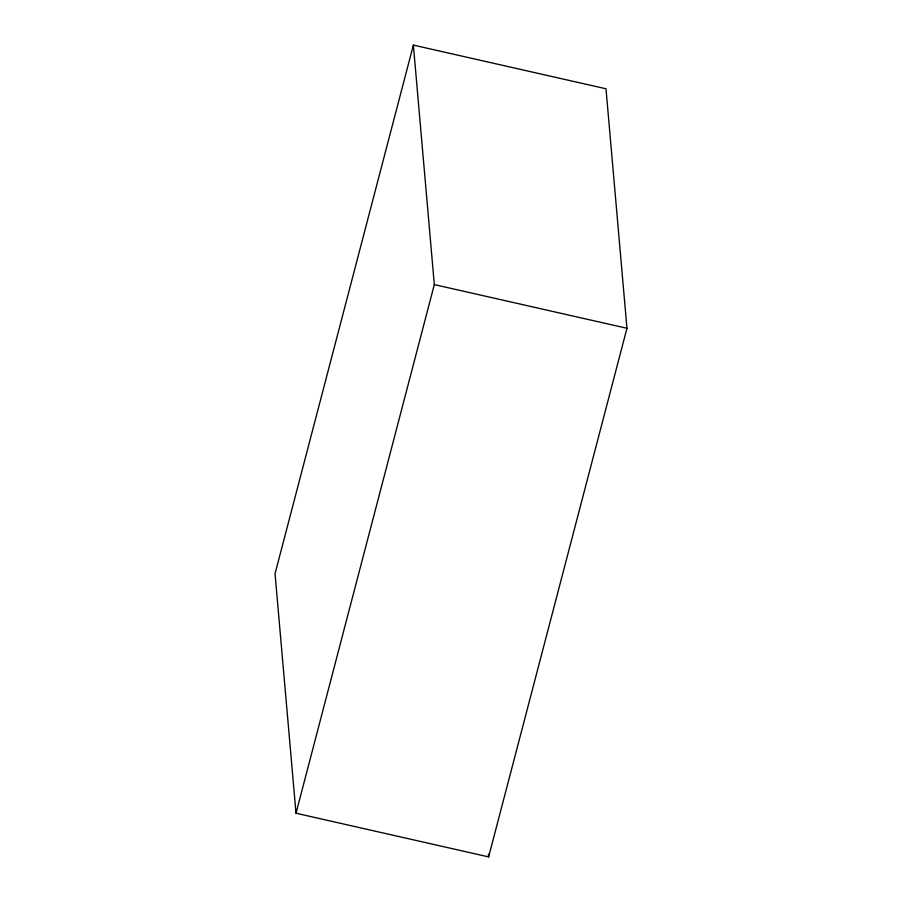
<?xml version="1.0" encoding="UTF-8"?>
<svg xmlns="http://www.w3.org/2000/svg" width="902" height="902" viewBox="0 0 902 902"><rect width="100%" height="100%" fill="white"/><g stroke="black" fill="none" stroke-linecap="round" stroke-linejoin="round"><path stroke-width="1.35" d="M413.375 45.1L275.042 573.717L296.003 813.221L488.625 856.9L626.958 328.283L605.997 88.779L413.375 45.1L434.324 284.604L296.003 813.221M434.324 284.604L626.958 328.283M488.377 854.104L488.625 856.9"/></g></svg>
